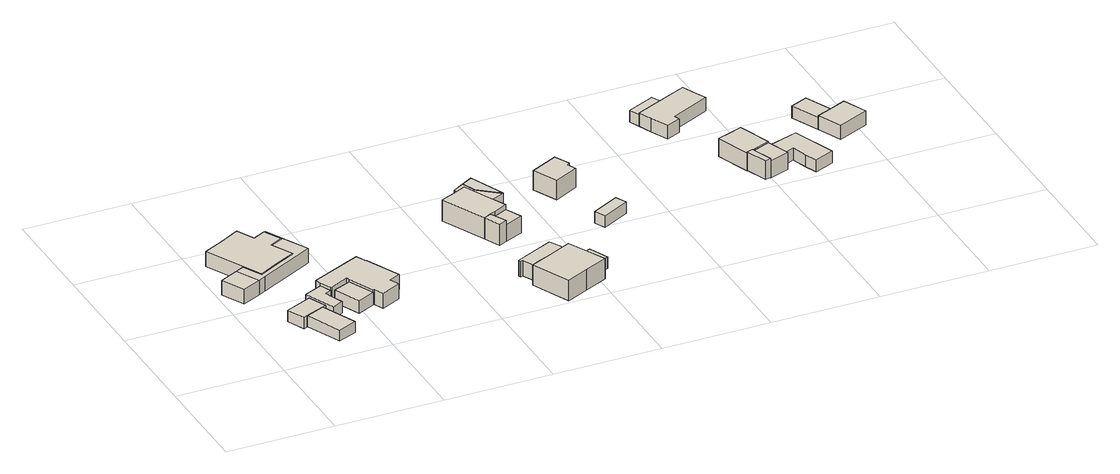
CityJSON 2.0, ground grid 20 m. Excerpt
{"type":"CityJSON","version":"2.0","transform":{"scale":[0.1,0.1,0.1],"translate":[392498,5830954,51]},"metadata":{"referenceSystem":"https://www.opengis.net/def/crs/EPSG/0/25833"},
"CityObjects":{
"building1":{"type":"Building","attributes":{"Gemeindeschluessel":"11000003","BezugspunktDach":"2200","function":"31001_2000","measuredHeight":2.75,"storeysAboveGround":1},"address":[{"country":"Germany","locality":"Berlin","thoroughfareNumber":"6 (1)","thoroughfareName":"Lebensbaumweg"}],"geometry":[{"type":"Solid","lod":"1","boundaries":[[[[0,1,2,3]],[[4,5,6,7]],[[4,7,3,2]],[[5,4,2,1]],[[6,5,1,0]],[[7,6,0,3]]]]}]},
"building2":{"type":"Building","attributes":{"Gemeindeschluessel":"11000003","BezugspunktDach":"2200","function":"51009_1610","measuredHeight":2.12,"storeysAboveGround":0},"address":[{"country":"Germany","locality":"Berlin"}],"geometry":[{"type":"Solid","lod":"1","boundaries":[[[[8,9,10,11,12,13]],[[14,15,16,17,18,19]],[[14,19,13,12]],[[15,14,12,11]],[[16,15,11,10]],[[17,16,10,9]],[[18,17,9,8]],[[19,18,8,13]]]]}]},
"building3":{"type":"Building","attributes":{"Gemeindeschluessel":"11000003","BezugspunktDach":"2200","function":"51009_1610","measuredHeight":2.11,"storeysAboveGround":0},"address":[{"country":"Germany","locality":"Berlin"}],"geometry":[{"type":"Solid","lod":"1","boundaries":[[[[20,21,10,9]],[[22,23,24,25]],[[22,25,9,10]],[[23,22,10,21]],[[24,23,21,20]],[[25,24,20,9]]]]}]},
"building4":{"type":"Building","attributes":{"Gemeindeschluessel":"11000003","BezugspunktDach":"2200","function":"31001_1010","measuredHeight":3.71,"storeysAboveGround":1},"address":[{"country":"Germany","locality":"Berlin","thoroughfareNumber":"6","thoroughfareName":"Lebensbaumweg"}],"geometry":[{"type":"Solid","lod":"1","boundaries":[[[[26,27,28,29,30,31,32,33,34,35,36]],[[37,38,39,40,41,42,43,44,45,46,47]],[[37,47,36,35]],[[38,37,35,34]],[[39,38,34,33]],[[40,39,33,32]],[[41,40,32,31]],[[42,41,31,30]],[[43,42,30,29]],[[44,43,29,28]],[[45,44,28,27]],[[46,45,27,26]],[[47,46,26,36]]]]}]},
"building5":{"type":"Building","attributes":{"Gemeindeschluessel":"11000003","BezugspunktDach":"2200","function":"31001_2000","measuredHeight":2.16,"storeysAboveGround":1},"address":[{"country":"Germany","locality":"Berlin","thoroughfareNumber":"8 (1)","thoroughfareName":"Lebensbaumweg"}],"geometry":[{"type":"Solid","lod":"1","boundaries":[[[[48,49,50,51,52,53,54]],[[55,56,57,58,59,60,61]],[[55,61,54,53]],[[56,55,53,52]],[[57,56,52,51]],[[58,57,51,50]],[[59,58,50,49]],[[60,59,49,48]],[[61,60,48,54]]]]}]},
"building6":{"type":"Building","attributes":{"Gemeindeschluessel":"11000003","BezugspunktDach":"2200","function":"51009_1610","measuredHeight":2.78,"storeysAboveGround":0},"address":[{"country":"Germany","locality":"Berlin"}],"geometry":[{"type":"Solid","lod":"1","boundaries":[[[[1,62,63,64,65,66,67,68,69,70,2]],[[46,45,43,42,41,40,71,72,73,5,4]],[[46,4,2,70]],[[45,46,70,69]],[[43,45,69,68]],[[42,43,68,67]],[[41,42,67,66]],[[40,41,66,65]],[[71,40,65,64]],[[72,71,64,63]],[[73,72,63,62]],[[5,73,62,1]],[[4,5,1,2]]]]}]},
"building7":{"type":"Building","attributes":{"Gemeindeschluessel":"11000003","BezugspunktDach":"2200","function":"51009_1610","measuredHeight":2.71,"storeysAboveGround":0},"address":[{"country":"Germany","locality":"Berlin"}],"geometry":[{"type":"Solid","lod":"1","boundaries":[[[[74,75,76,77]],[[78,79,80,81]],[[78,81,77,76]],[[79,78,76,75]],[[80,79,75,74]],[[81,80,74,77]]]]}]},
"building8":{"type":"Building","attributes":{"Gemeindeschluessel":"11000003","BezugspunktDach":"2200","function":"31001_1010","measuredHeight":2.88,"storeysAboveGround":1},"address":[{"country":"Germany","locality":"Berlin","thoroughfareNumber":"8","thoroughfareName":"Lebensbaumweg"}],"geometry":[{"type":"Solid","lod":"1","boundaries":[[[[82,83,84,85,86,87,88,89,90,91,92,93,94,95,96]],[[97,98,99,100,101,102,103,104,79,78,105,106,107,108,109]],[[97,109,96,95]],[[98,97,95,94]],[[99,98,94,93]],[[100,99,93,92]],[[101,100,92,91]],[[102,101,91,90]],[[103,102,90,89]],[[104,103,89,88]],[[79,104,88,87]],[[78,79,87,86]],[[105,78,86,85]],[[106,105,85,84]],[[107,106,84,83]],[[108,107,83,82]],[[109,108,82,96]]]]}]},
"building9":{"type":"Building","attributes":{"Gemeindeschluessel":"11000003","BezugspunktDach":"2200","function":"31001_2000","measuredHeight":2.91,"storeysAboveGround":1},"address":[{"country":"Germany","locality":"Berlin","thoroughfareNumber":"10 (2)","thoroughfareName":"Mispelweg"}],"geometry":[{"type":"Solid","lod":"1","boundaries":[[[[110,111,112,113,114,115]],[[116,117,118,119,120,121]],[[116,121,115,114]],[[117,116,114,113]],[[118,117,113,112]],[[119,118,112,111]],[[120,119,111,110]],[[121,120,110,115]]]]}]},
"building10":{"type":"Building","attributes":{"Gemeindeschluessel":"11000003","BezugspunktDach":"2200","function":"51009_1610","measuredHeight":4.1,"storeysAboveGround":0},"address":[{"country":"Germany","locality":"Berlin"}],"geometry":[{"type":"Solid","lod":"1","boundaries":[[[[122,123,124,125]],[[126,127,128,129]],[[126,129,125,124]],[[127,126,124,123]],[[128,127,123,122]],[[129,128,122,125]]]]}]},
"building11":{"type":"Building","attributes":{"Gemeindeschluessel":"11000003","function":"31001_1010"},"address":[{"country":"Germany","locality":"Berlin","thoroughfareNumber":"10","thoroughfareName":"Mispelweg"}],"children":["building11-1","building11-2"]},
"building11-1":{"type":"BuildingPart","attributes":{"BezugspunktDach":"2200","measuredHeight":5.68,"storeysAboveGround":1},"parents":["building11"],"geometry":[{"type":"MultiSurface","lod":"1","boundaries":[[[130,131,132,133,134,135,136,137,138]],[[139,140,141,142,143,144,145,146,147]],[[139,147,138,137]],[[140,139,137,136]],[[141,140,136,135]],[[142,141,135,134]],[[148,149,150,142,134,133],[151,150,149,152]],[[144,143,133,132]],[[145,144,132,131]],[[146,145,131,130]],[[147,146,130,138]],[[143,150,149,148]],[[149,150,151,152]]]}]},
"building11-2":{"type":"BuildingPart","attributes":{"BezugspunktDach":"2200","measuredHeight":2.18,"storeysAboveGround":1},"parents":["building11"],"geometry":[{"type":"Solid","lod":"1","boundaries":[[[[149,148,153,154,152]],[[155,156,143,150,151]],[[155,151,152,154]],[[156,155,154,153]],[[143,156,153,148]],[[150,143,148,149]],[[151,150,149,152]]]]}]},
"building12":{"type":"Building","attributes":{"Gemeindeschluessel":"11000003","function":"31001_1010"},"address":[{"country":"Germany","locality":"Berlin","thoroughfareNumber":"7","thoroughfareName":"Lebensbaumweg"}],"children":["building12-1","building12-2"]},
"building12-1":{"type":"BuildingPart","attributes":{"BezugspunktDach":"2200","measuredHeight":5,"storeysAboveGround":1},"parents":["building12"],"geometry":[{"type":"MultiSurface","lod":"1","boundaries":[[[125,124,157,158,159,160,161,162,163]],[[164,165,166,167,168,169,126,129,170]],[[164,170,163,162]],[[165,164,162,161]],[[166,165,161,160]],[[167,166,160,159]],[[168,167,159,158]],[[171,172,158,157]],[[126,169,157,124],[126,173,171,169]],[[129,126,124,125]],[[170,129,125,163]],[[169,168,172,171]]]}]},
"building12-2":{"type":"BuildingPart","attributes":{"BezugspunktDach":"2200","measuredHeight":3.2,"storeysAboveGround":1},"parents":["building12"],"geometry":[{"type":"MultiSurface","lod":"1","boundaries":[[[174,175,172,173]],[[168,176,127,126]],[[176,168,172,175]],[[127,176,175,174]],[[126,127,174,173]],[[168,169,171,172]],[[173,171,169,126]]]}]},
"building13":{"type":"Building","attributes":{"Gemeindeschluessel":"11000003","BezugspunktDach":"2200","function":"51009_1610","measuredHeight":2.69,"storeysAboveGround":0},"address":[{"country":"Germany","locality":"Berlin"}],"geometry":[{"type":"Solid","lod":"1","boundaries":[[[[177,178,179,180,181]],[[182,183,184,185,186]],[[182,186,181,180]],[[183,182,180,179]],[[184,183,179,178]],[[185,184,178,177]],[[186,185,177,181]]]]}]},
"building14":{"type":"Building","attributes":{"Gemeindeschluessel":"11000003","function":"31001_2000"},"address":[{"country":"Germany","locality":"Berlin","thoroughfareNumber":"7 (1)","thoroughfareName":"Lebensbaumweg"}],"children":["building14-1","building14-2"]},
"building14-1":{"type":"BuildingPart","attributes":{"BezugspunktDach":"2200","measuredHeight":2.6,"storeysAboveGround":1},"parents":["building14"],"geometry":[{"type":"Solid","lod":"1","boundaries":[[[[187,188,189,190]],[[183,191,192,184]],[[183,184,190,189]],[[192,191,188,187]],[[184,192,187,190]],[[191,183,189,188]]]]}]},
"building14-2":{"type":"BuildingPart","attributes":{"BezugspunktDach":"2200","measuredHeight":2.76,"storeysAboveGround":1},"parents":["building14"],"geometry":[{"type":"MultiSurface","lod":"1","boundaries":[[[179,193,194,180]],[[195,191,183,182]],[[195,182,180,194]],[[191,195,194,193]],[[189,188,193,179]],[[182,183,179,180]],[[183,191,188,189]]]}]},
"building15":{"type":"Building","attributes":{"Gemeindeschluessel":"11000003","BezugspunktDach":"2200","function":"31001_1312","measuredHeight":3.63,"storeysAboveGround":1},"address":[{"country":"Germany","locality":"Berlin","thoroughfareNumber":"8","thoroughfareName":"Mispelweg"}],"geometry":[{"type":"Solid","lod":"1","boundaries":[[[[196,197,198,199,200,201]],[[202,203,204,205,206,207]],[[202,207,201,200]],[[203,202,200,199]],[[204,203,199,198]],[[205,204,198,197]],[[206,205,197,196]],[[207,206,196,201]]]]}]},
"building16":{"type":"Building","attributes":{"Gemeindeschluessel":"11000003","BezugspunktDach":"2200","function":"31001_2000","measuredHeight":2.17,"storeysAboveGround":1},"address":[{"country":"Germany","locality":"Berlin","thoroughfareNumber":"10 (1)","thoroughfareName":"Mispelweg"}],"geometry":[{"type":"Solid","lod":"1","boundaries":[[[[208,209,210,211]],[[212,213,214,215]],[[212,215,211,210]],[[213,212,210,209]],[[214,213,209,208]],[[215,214,208,211]]]]}]},
"building17":{"type":"Building","attributes":{"Gemeindeschluessel":"11000003","BezugspunktDach":"2200","function":"51009_1610","measuredHeight":3.67,"storeysAboveGround":0},"address":[{"country":"Germany","locality":"Berlin"}],"geometry":[{"type":"Solid","lod":"1","boundaries":[[[[216,217,218,219]],[[220,221,222,223]],[[220,223,219,218]],[[221,220,218,217]],[[222,221,217,216]],[[223,222,216,219]]]]}]},
"building18":{"type":"Building","attributes":{"Gemeindeschluessel":"11000003","function":"31001_1312"},"address":[{"country":"Germany","locality":"Berlin","thoroughfareNumber":"7","thoroughfareName":"Mispelweg"}],"children":["building18-1","building18-2"]},
"building18-1":{"type":"BuildingPart","attributes":{"BezugspunktDach":"2200","measuredHeight":3.49,"storeysAboveGround":1},"parents":["building18"],"geometry":[{"type":"MultiSurface","lod":"1","boundaries":[[[224,225,226,227,228,229,230,231,232]],[[233,234,235,236,237,238,239,240,241]],[[242,243,232,231]],[[234,233,231,230]],[[235,234,230,229]],[[236,235,229,228]],[[237,236,228,227]],[[238,237,227,226]],[[239,238,226,225]],[[240,239,225,224]],[[241,240,224,232]],[[244,233,241,243,242]]]}]},
"building18-2":{"type":"BuildingPart","attributes":{"BezugspunktDach":"2200","measuredHeight":2.35,"storeysAboveGround":1},"parents":["building18"],"geometry":[{"type":"Solid","lod":"1","boundaries":[[[[243,242,245,246]],[[247,233,241,248]],[[247,248,246,245]],[[233,247,245,242]],[[248,241,243,246]],[[233,242,243,241]]]]}]},
"building19":{"type":"Building","attributes":{"Gemeindeschluessel":"11000003","function":"31001_1010"},"address":[{"country":"Germany","locality":"Berlin","thoroughfareNumber":"9","thoroughfareName":"Mispelweg"}],"children":["building19-1","building19-2"]},
"building19-1":{"type":"BuildingPart","attributes":{"BezugspunktDach":"2200","measuredHeight":3.77,"storeysAboveGround":1},"parents":["building19"],"geometry":[{"type":"MultiSurface","lod":"1","boundaries":[[[249,250,251,252,253]],[[254,255,256,257,258]],[[254,258,253,252]],[[255,254,252,251]],[[256,255,251,250]],[[257,259,260,261,250,249]],[[258,257,249,253]],[[256,261,260,259]]]}]},
"building19-2":{"type":"BuildingPart","attributes":{"BezugspunktDach":"2200","measuredHeight":3.29,"storeysAboveGround":1},"parents":["building19"],"geometry":[{"type":"Solid","lod":"1","boundaries":[[[[262,263,261,260]],[[256,264,265,259]],[[264,256,261,263]],[[265,264,263,262]],[[259,265,262,260]],[[256,259,260,261]]]]}]},
"building20":{"type":"Building","attributes":{"Gemeindeschluessel":"11000003","BezugspunktDach":"2200","function":"31001_2463","measuredHeight":2.3,"storeysAboveGround":1},"address":[{"country":"Germany","locality":"Berlin","thoroughfareNumber":"9 (1)","thoroughfareName":"Mispelweg"}],"geometry":[{"type":"Solid","lod":"1","boundaries":[[[[266,267,268,269,270,271,272]],[[273,274,275,276,277,278,279]],[[273,279,272,271]],[[274,273,271,270]],[[275,274,270,269]],[[276,275,269,268]],[[277,276,268,267]],[[278,277,267,266]],[[279,278,266,272]]]]}]},
"building21":{"type":"Building","attributes":{"Gemeindeschluessel":"11000003","function":"31001_1312"},"address":[{"country":"Germany","locality":"Berlin","thoroughfareNumber":"10","thoroughfareName":"Fingerstrauchweg"}],"children":["building21-1","building21-2"]},
"building21-1":{"type":"BuildingPart","attributes":{"BezugspunktDach":"2200","measuredHeight":3.03,"storeysAboveGround":1},"parents":["building21"],"geometry":[{"type":"MultiSurface","lod":"1","boundaries":[[[280,281,282,283,284]],[[285,286,287,288,289]],[[290,291,289,284,283]],[[286,292,293,290,285,283,282]],[[287,286,282,281]],[[288,287,281,280]],[[289,288,280,284]],[[285,289,291,290]],[[285,290,293,292]]]}]},
"building21-2":{"type":"BuildingPart","attributes":{"BezugspunktDach":"2200","measuredHeight":2.31,"storeysAboveGround":1},"parents":["building21"],"geometry":[{"type":"MultiSurface","lod":"1","boundaries":[[[291,293,294,295]],[[296,292,289,297]],[[296,297,295,294]],[[292,296,294,293]],[[292,285,298]],[[297,289,291,295]],[[289,298,285,290,291,299]],[[293,290,285,292]]]}]}
},
"vertices":[
[30,219,40],[65,236,40],[43,279,40],[8,262,40],[43,279,12],[65,236,12],[30,219,12],[8,262,12],
[86,104,34],[93,107,34],[128,122,34],[135,124,34],[120,158,34],[71,137,34],[120,158,12],[135,124,12],[128,122,12],[93,107,12],[86,104,12],[71,137,12],
[122,41,34],[157,56,34],[128,122,13],[157,56,13],[122,41,13],[93,107,13],
[59,287,41],[77,252,41],[114,272,41],[152,291,41],[131,331,41],[155,343,41],[138,375,41],[115,363,41],[98,396,41],[61,376,41],[23,357,41],[61,376,12],[98,396,12],[115,363,12],[138,375,12],[155,343,12],[131,331,12],[152,291,12],[114,272,12],[77,252,12],[59,287,12],[23,357,12],
[145,115,34],[165,124,34],[155,149,34],[152,160,34],[163,165,34],[154,186,34],[120,171,34],[154,186,12],[163,165,12],[152,160,12],[155,149,12],[165,124,12],[145,115,12],[120,171,12],
[79,243,40],[183,296,40],[141,376,40],[138,375,40],[155,343,40],[131,331,40],[152,291,40],[77,252,40],[59,287,40],[141,376,12],[183,296,12],[79,243,12],
[191,113,35],[224,128,35],[202,176,35],[169,162,35],[202,176,11],[224,128,11],[191,113,11],[169,162,11],
[154,186,40],[163,165,40],[166,166,40],[200,182,40],[202,176,40],[224,128,40],[226,128,40],[234,111,40],[271,128,40],[263,145,40],[284,155,40],[254,219,40],[253,219,40],[244,238,40],[150,196,40],[244,238,11],[253,219,11],[254,219,11],[284,155,11],[263,145,11],[271,128,11],[234,111,11],[226,128,11],[200,182,11],[166,166,11],[163,165,11],[154,186,11],[150,196,11],
[485,107,41],[489,109,41],[503,81,41],[572,113,41],[555,145,41],[483,112,41],[555,145,11],[572,113,11],[503,81,11],[489,109,11],[485,107,11],[483,112,11],
[497,216,51],[512,223,51],[497,253,51],[483,246,51],[497,253,10],[512,223,10],[497,216,10],[483,246,10],
[525,4,49],[567,24,49],[610,44,49],[602,61,49],[576,115,49],[572,113,49],[534,95,49],[503,81,49],[492,76,49],[503,81,10],[534,95,10],[572,113,10],[576,115,10],[602,61,10],[610,44,10],[567,24,10],[525,4,10],[492,76,10],[602,61,32],[593,79,32],[593,79,10],[584,98,10],[584,98,32],
[628,73,32],[612,109,32],[612,109,10],[628,73,10],
[508,258,51],[533,270,51],[514,311,51],[496,350,51],[495,352,51],[470,340,51],[444,329,51],[470,340,10],[495,352,10],[496,350,10],[514,311,10],[533,270,10],[508,258,10],[444,329,10],[508,258,42],[533,270,42],[497,253,42],
[512,223,42],[547,239,42],[547,239,10],
[495,352,36],[496,350,36],[517,360,36],[507,384,36],[486,372,36],[507,384,9],[517,360,9],[496,350,9],[495,352,9],[486,372,9],
[514,311,35],[556,329,35],[517,360,35],[496,350,35],[556,329,9],[514,311,9],
[556,329,36],[528,396,36],[528,396,9],
[647,313,46],[692,336,46],[685,352,46],[690,356,46],[676,384,46],[625,359,46],[676,384,9],[690,356,9],[685,352,9],[692,336,9],[647,313,9],[625,359,9],
[681,196,32],[732,223,32],[722,243,32],[671,216,32],[722,243,10],[732,223,10],[681,196,10],[671,216,10],
[988,223,47],[999,226,47],[984,267,47],[973,263,47],[984,267,11],[999,226,11],[988,223,11],[973,263,11],
[882,446,36],[897,413,36],[924,425,36],[920,435,36],[993,470,36],[982,493,36],[972,516,36],[923,494,36],[872,471,36],[923,494,10],[972,516,10],[982,493,10],[993,470,10],[920,435,10],[924,425,10],[897,413,10],[882,446,10],[872,471,10],[923,494,33],[872,471,33],[923,494,20],
[914,513,33],[863,490,33],[914,513,10],[863,490,10],
[973,263,45],[1020,282,45],[998,343,45],[974,334,45],[950,326,45],[974,334,10],[998,343,10],[1020,282,10],[973,263,10],[950,326,10],[984,267,10],[984,267,43],[1020,282,43],
[999,226,43],[1036,239,43],[1036,239,10],[999,226,10],
[1040,256,33],[1057,263,33],[1067,234,33],[1076,212,33],[1112,227,33],[1082,307,33],[1028,289,33],[1082,307,10],[1112,227,10],[1076,212,10],[1067,234,10],[1057,263,10],[1040,256,10],[1028,289,10],
[1158,292,36],[1216,318,36],[1196,362,36],[1167,349,36],[1138,337,36],[1167,349,9],[1196,362,9],[1216,318,9],[1158,292,9],[1138,337,9],[1167,349,32],[1138,337,32],[1170,351,9],[1170,351,32],
[1146,404,32],[1114,390,32],[1146,404,9],[1114,390,9],[1142,338,9],[1138,337,18]
]}
